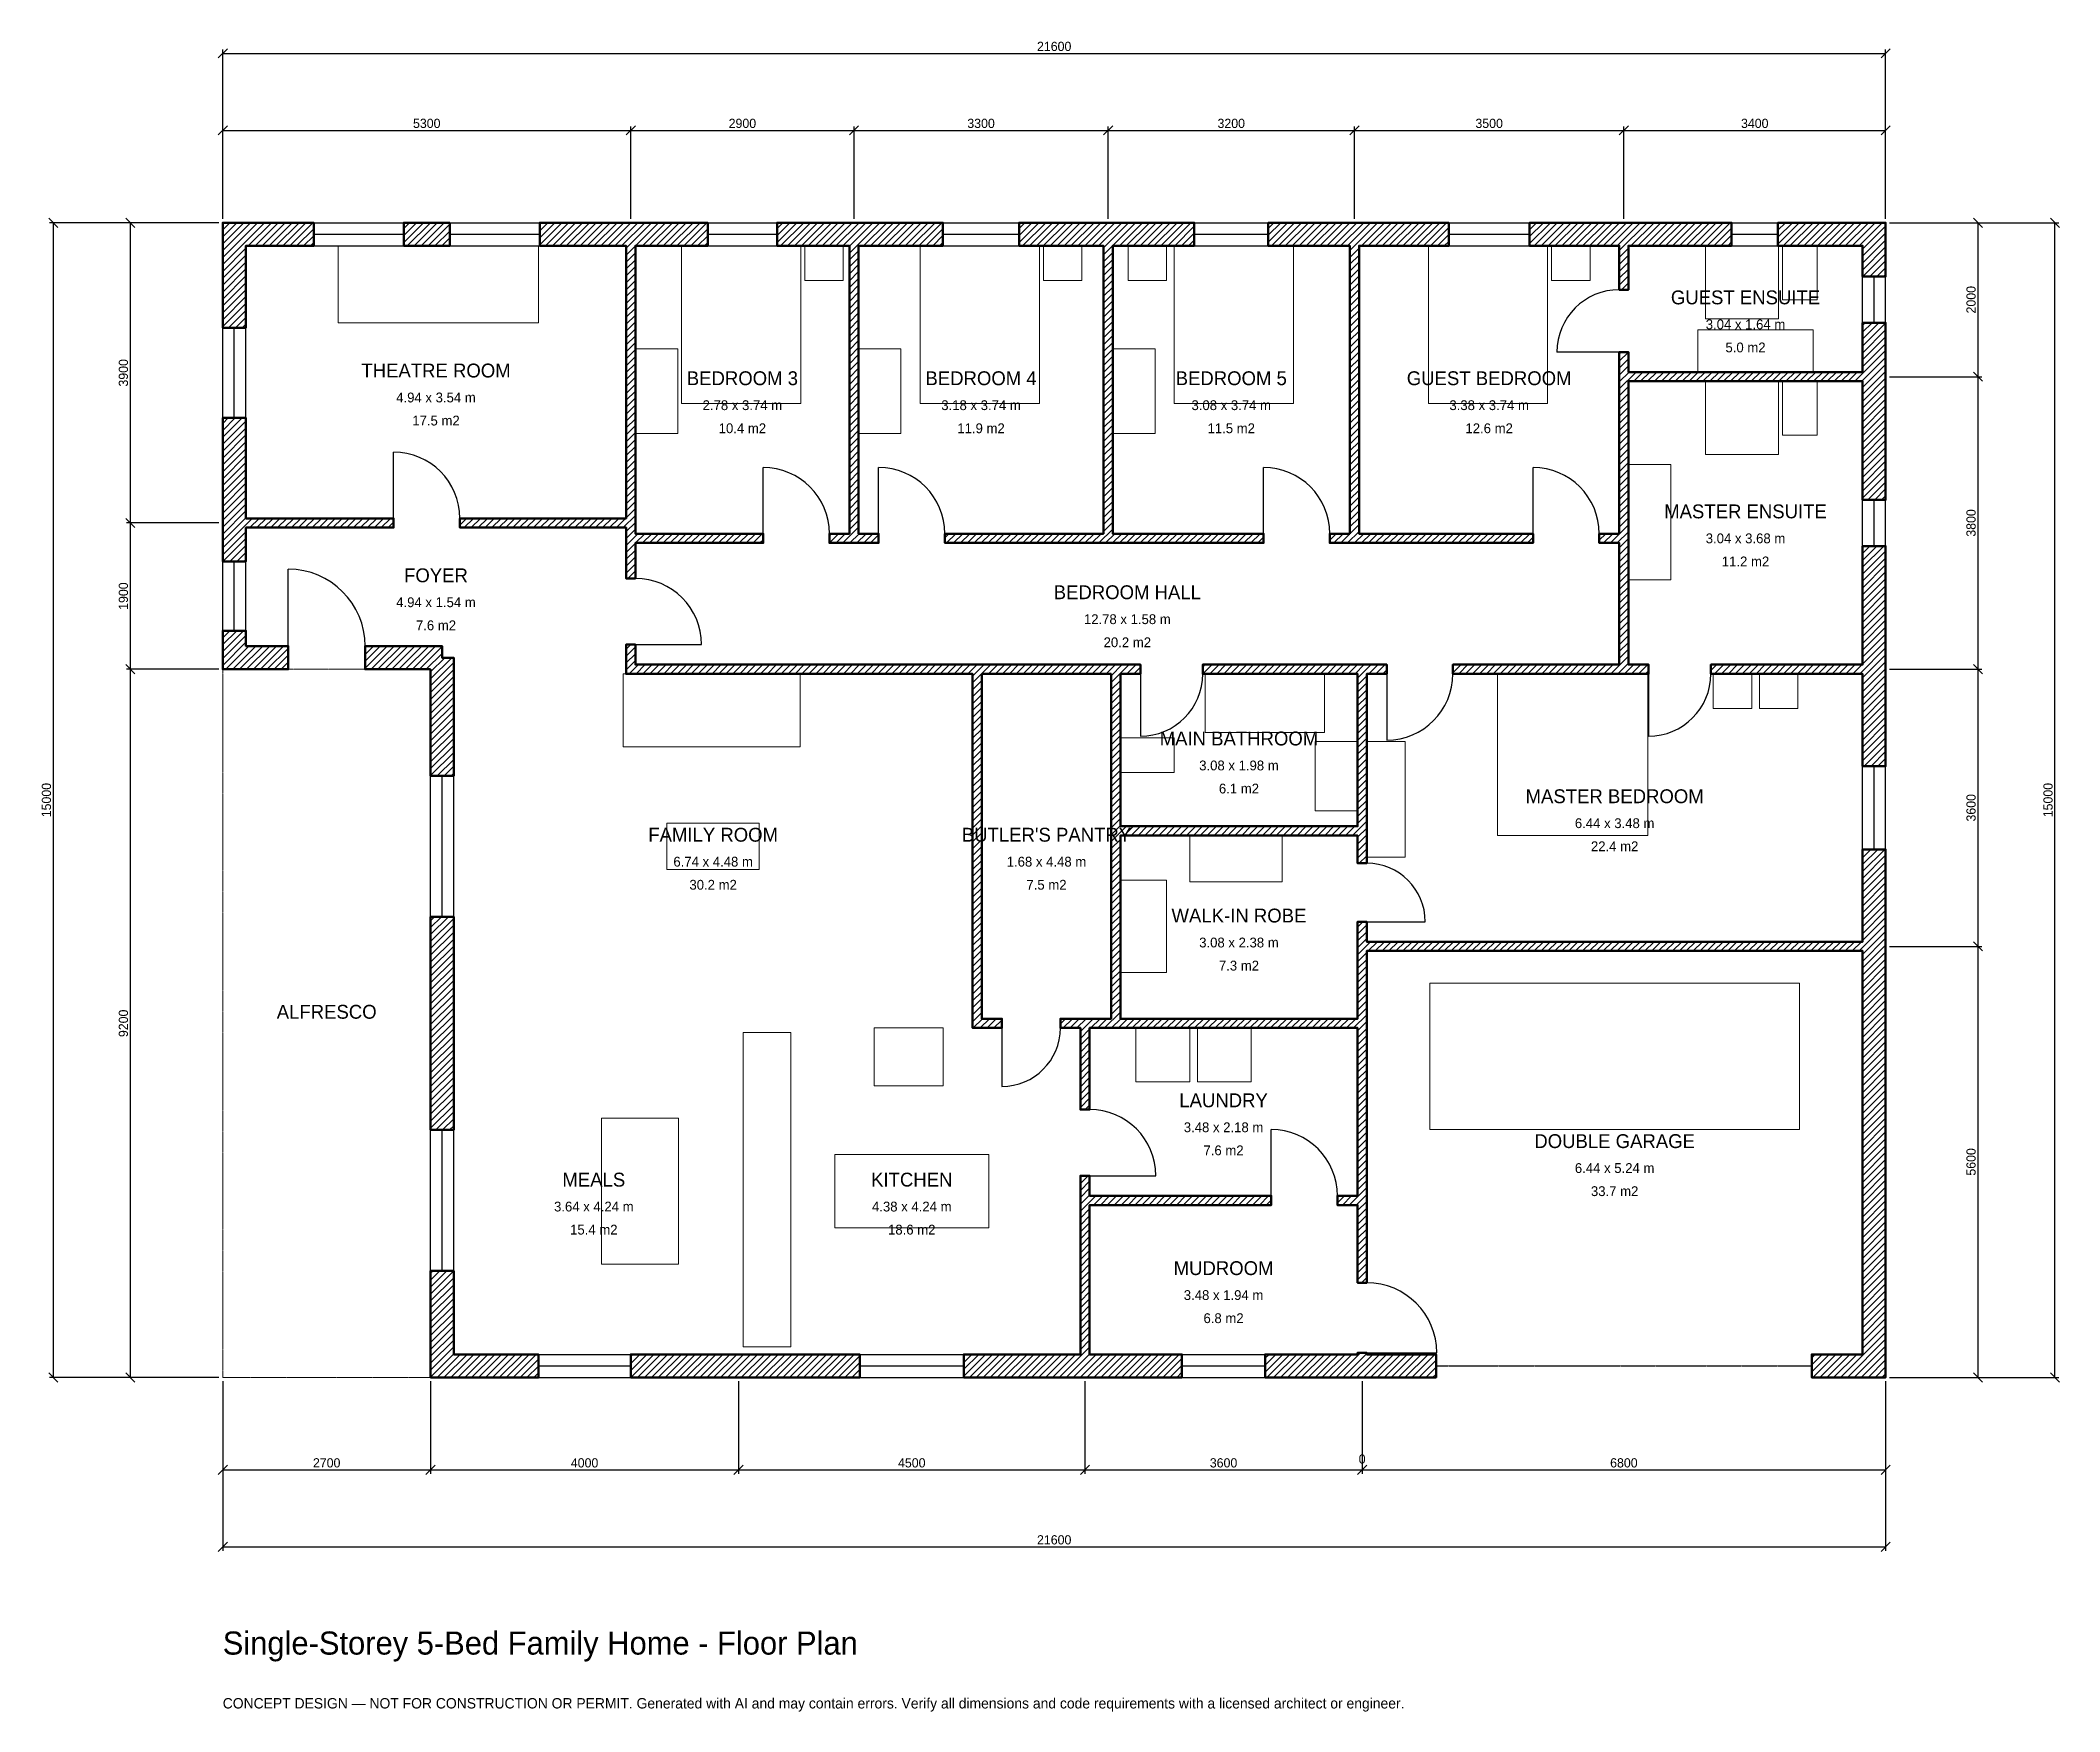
# Model space of a CAD drawing. Header units: millimetres. Extents: x -2369 to 23860, y -4341 to 17369.
import ezdxf
from ezdxf.enums import TextEntityAlignment as Align

# ---------------------------------------------------------------- set-up
doc = ezdxf.new("R2010")
doc.units = ezdxf.units.MM
doc.linetypes.add('DASHED', pattern=[1.524, 1.27, -0.254])
for name, color, linetype, lineweight in [('A-ANNO-DIMS', 1, 'Continuous', 13), ('A-ANNO-TEXT', 7, 'Continuous', 18), ('A-AREA-IDEN', 7, 'Continuous', 18), ('A-DOOR', 2, 'Continuous', 25), ('A-FLOR-FIXT', 9, 'Continuous', 13), ('A-FURN', 9, 'Continuous', 13), ('A-GLAZ', 4, 'Continuous', 25), ('A-SITE-PAVE', 8, 'Continuous', 13), ('A-WALL', 7, 'Continuous', 50), ('A-WALL-PATT', 8, 'Continuous', 13)]:
    doc.layers.add(name, color=color, linetype=linetype, lineweight=lineweight)
doc.dimstyles.new('PLAN', dxfattribs={"dimtxt": 120, "dimasz": 80, "dimexe": 50, "dimexo": 50, "dimgap": 30, "dimtad": 1, "dimdec": 0, "dimtsz": 60, "dimcen": 2.5, "dimclrd": 1, "dimclre": 1, "dimazin": 3, "dimtfac": 1, "dimtmove": 0, "dimatfit": 3})

msp = doc.modelspace()

# ---------------------------------------------------------------- hatches: boundary and pattern name
at = {"layer": 'A-WALL-PATT'}
h = msp.add_hatch(dxfattribs=at)
h.set_pattern_fill('ANSI31', color=8, scale=20)
h.paths.add_polyline_path([(11050, 0), (9625, 0), (9625, 300), (11050, 300), (11140, 300), (11140, 2240), (11140, 2360), (11140, 2620), (11260, 2620), (11260, 2360), (13620, 2360), (13620, 2240), (11260, 2240), (11260, 300), (11350, 300), (12460, 300), (12460, 0), (11350, 0), (11260, 0), (11260, -0.001), (11140, -0.001), (11140, 0), (11050, 0)])
h.paths.add_polyline_path([(6850, 0), (6550, 0), (5300, 0), (5300, 300), (6550, 300), (6850, 300), (8275, 300), (8275, 0), (6850, 0)])
h.paths.add_polyline_path([(3000, 0), (3000, -0.001), (2700, -0.001), (2700, 0), (2699.999, 0), (2699.999, 300), (2700, 300), (2700, 1385), (3000, 1385), (3000, 300), (4100, 300), (4100, 0), (3000, 0)])
h.paths.add_polyline_path([(2700, 4450), (2700, 4750), (2700, 5985), (3000, 5985), (3000, 4750), (3000, 4450), (3000, 3215), (2700, 3215), (2700, 4450)])
h.paths.add_polyline_path([(2700, 9200), (1850, 9200), (1850, 9500), (2850, 9500), (2850, 9350), (3000, 9350), (3000, 7815), (2700, 7815), (2700, 9200)])
h.paths.add_polyline_path([(300, 9200), (300, 9199.999), (0, 9199.999), (0, 9199.999), (0, 9200), (-0.001, 9200), (-0.001, 9500), (0, 9500), (0, 9700), (300, 9700), (300, 9500), (850, 9500), (850, 9200), (300, 9200)])
h.paths.add_polyline_path([(0, 10950), (0, 11040), (-0.001, 11040), (-0.001, 11160), (0, 11160), (0, 11250), (0, 12465), (300, 12465), (300, 11250), (300, 11160), (2220, 11160), (2220, 11040), (300, 11040), (300, 10950), (300, 10600), (0, 10600), (0, 10950)])
h.paths.add_polyline_path([(0, 14700), (-0.001, 14700), (-0.001, 15000), (0, 15000), (0, 15000.001), (0, 15000.001), (300, 15000.001), (300, 15000), (1181.667, 15000), (1181.667, 14700), (300, 14700), (300, 13635), (0, 13635), (0, 14700)])
h.paths.add_polyline_path([(2948.333, 15000), (2948.333, 14700), (2351.667, 14700), (2351.667, 15000), (2948.333, 15000)])
h.paths.add_polyline_path([(5150, 15000), (5240, 15000), (5240, 15000.001), (5360, 15000.001), (5360, 15000), (5450, 15000), (6300, 15000), (6300, 14700), (5450, 14700), (5360, 14700), (5360, 11160), (5360, 11040), (5360, 10960), (7020, 10960), (7020, 10840), (5360, 10840), (5360, 10380), (5240, 10380), (5240, 10840), (5240, 10840), (5240, 10960), (5240, 11040), (3080, 11040), (3080, 11160), (5240, 11160), (5240, 14700), (5150, 14700), (4118.333, 14700), (4118.333, 15000), (5150, 15000)])
h.paths.add_polyline_path([(8050, 15000), (8140, 15000), (8140, 15000.001), (8260, 15000.001), (8260, 15000), (8350, 15000), (9355, 15000), (9355, 14700), (8350, 14700), (8260, 14700), (8260, 10960), (8520, 10960), (8520, 10840), (8260, 10840), (8140, 10840), (7880, 10840), (7880, 10960), (8140, 10960), (8140, 14700), (8050, 14700), (7200, 14700), (7200, 15000), (8050, 15000)])
h.paths.add_polyline_path([(11350, 15000), (11440, 15000), (11440, 15000.001), (11560, 15000.001), (11560, 15000), (11650, 15000), (12620, 15000), (12620, 14700), (11650, 14700), (11560, 14700), (11560, 10960), (13520, 10960), (13520, 10840), (11560, 10840), (11440, 10840), (9380, 10840), (9380, 10960), (11440, 10960), (11440, 14700), (11350, 14700), (10345, 14700), (10345, 15000), (11350, 15000)])
h.paths.add_polyline_path([(14550, 15000), (14640, 15000), (14640, 15000.001), (14760, 15000.001), (14760, 15000), (14850, 15000), (15925, 15000), (15925, 14700), (14850, 14700), (14760, 14700), (14760, 10960), (17020, 10960), (17020, 10840), (14760, 10840), (14640, 10840), (14380, 10840), (14380, 10960), (14640, 10960), (14640, 14700), (14550, 14700), (13580, 14700), (13580, 15000), (14550, 15000)])
h.paths.add_polyline_path([(18050, 15000), (18140, 15000), (18140, 15000.001), (18260, 15000.001), (18260, 15000), (18350, 15000), (19600, 15000), (19600, 14700), (18350, 14700), (18260, 14700), (18260, 14130), (18140, 14130), (18140, 14700), (18050, 14700), (16975, 14700), (16975, 15000), (18050, 15000)])
h.paths.add_polyline_path([(21300, 15000), (21300, 15000.001), (21600, 15000.001), (21600, 15000), (21600.001, 15000), (21600.001, 14700), (21600, 14700), (21600, 14300), (21300, 14300), (21300, 14700), (20200, 14700), (20200, 15000), (21300, 15000)])
h.paths.add_polyline_path([(21600, 13150), (21600, 13060), (21600.001, 13060), (21600.001, 12940), (21600, 12940), (21600, 12850), (21600, 11400), (21300, 11400), (21300, 12850), (21300, 12940), (18260, 12940), (18260, 10960), (18260, 10840), (18260, 10840), (18260, 9260), (18520, 9260), (18520, 9140), (18260, 9140), (18140, 9140), (15980, 9140), (15980, 9260), (18140, 9260), (18140, 10840), (17880, 10840), (17880, 10960), (18140, 10960), (18140, 12940), (18140, 13060), (18140, 13320), (18260, 13320), (18260, 13060), (21300, 13060), (21300, 13150), (21300, 13700), (21600, 13700), (21600, 13150)])
h.paths.add_polyline_path([(21600, 9350), (21600, 9350), (21600, 9260), (21600.001, 9260), (21600.001, 9140), (21600, 9140), (21600, 7940), (21300, 7940), (21300, 9050), (21300, 9050), (21300, 9140), (19330, 9140), (19330, 9260), (21300, 9260), (21300, 10800), (21600, 10800), (21600, 9350)])
h.paths.add_polyline_path([(21600, 5750), (21600, 5660), (21600.001, 5660), (21600.001, 5540), (21600, 5540), (21600, 5450), (21600, 300), (21600.001, 300), (21600.001, 0), (21600, 0), (21600, -0.001), (21300, -0.001), (21300, 0), (20640, 0), (20640, 300), (21300, 300), (21300, 5450), (21300, 5540), (14860, 5540), (14860, 4540), (14860, 4540), (14860, 2360), (14860, 2240), (14860, 1230), (14740, 1230), (14740, 2240), (14480, 2240), (14480, 2360), (14740, 2360), (14740, 4540), (11660, 4540), (11540, 4540), (11540, 4540), (11260, 4540), (11260, 3480), (11140, 3480), (11140, 4540), (10880, 4540), (10880, 4660), (11140, 4660), (11260, 4660), (11540, 4660), (11540, 4660), (11540, 7040), (11540, 7040), (11540, 7160), (11540, 7160), (11540, 9140), (11540, 9140), (9860, 9140), (9860, 4660), (10120, 4660), (10120, 4540), (9860, 4540), (9740, 4540), (9740, 4660), (9740, 9140), (5360, 9140), (5240, 9140), (5240, 9260), (5240, 9520), (5360, 9520), (5360, 9260), (9740, 9260), (9860, 9260), (11540, 9260), (11540, 9260), (11660, 9260), (11920, 9260), (11920, 9140), (11660, 9140), (11660, 7160), (14740, 7160), (14740, 9140), (12730, 9140), (12730, 9260), (14740, 9260), (14860, 9260), (15120, 9260), (15120, 9140), (14860, 9140), (14860, 7160), (14860, 7040), (14860, 6680), (14740, 6680), (14740, 7040), (11660, 7040), (11660, 4660), (14740, 4660), (14740, 4660), (14740, 5540), (14740, 5660), (14740, 5920), (14860, 5920), (14860, 5660), (21300, 5660), (21300, 5750), (21300, 6860), (21600, 6860), (21600, 5750)])
h.paths.add_polyline_path([(14950, 0), (14860, 0), (14860, -0.001), (14740, -0.001), (14740, 0), (14650, 0), (13540, 0), (13540, 300), (14650, 300), (14740, 300), (14740, 320), (14860, 320), (14860, 300), (14950, 300), (15760, 300), (15760, 0), (14950, 0)])

# ---------------------------------------------------------------- linework, layer by layer
at = {"layer": 'A-DOOR'}
for p, q in [((18140, 13320), (17330, 13320)), ((2220, 11160), (2220, 12020)), ((7020, 10960), (7020, 11820)), ((8520, 10960), (8520, 11820)), ((13520, 10960), (13520, 11820)), ((17020, 10960), (17020, 11820)), ((850, 9500), (850, 10500)), ((5360, 9520), (6220, 9520)), ((11920, 9140), (11920, 8330)), ((15120, 9140), (15120, 8280)), ((18520, 9140), (18520, 8330)), ((14860, 5920), (15620, 5920)), ((10120, 4540), (10120, 3780)), ((13620, 2360), (13620, 3220)), ((11260, 2620), (12120, 2620)), ((14860, 320), (15770, 320))]:
    msp.add_line(p, q, dxfattribs=at)
at = {"layer": 'A-DOOR', "linetype": 'DASHED'}
msp.add_line((15760, 150), (20640, 150), dxfattribs=at)
at = {"layer": 'A-DOOR'}
for centre, radius, start, end in [((18140, 13320), 810, 90, 180), ((2220, 11160), 860, 0, 90), ((7020, 10960), 860, 0, 90), ((8520, 10960), 860, 0, 90), ((13520, 10960), 860, 0, 90), ((17020, 10960), 860, 0, 90), ((850, 9500), 1000, 0, 90), ((5360, 9520), 860, 0, 90), ((11920, 9140), 810, 270, 360), ((15120, 9140), 860, 270, 360), ((18520, 9140), 810, 270, 360), ((14860, 5920), 760, 0, 90), ((10120, 4540), 760, 270, 360), ((11260, 2620), 860, 0, 90), ((13620, 2360), 860, 0, 90), ((14860, 320), 910, 0, 90)]:
    msp.add_arc(centre, radius, start, end, dxfattribs=at)
at = {"layer": 'A-FLOR-FIXT'}
for points in [[(19260, 13750), (20210, 13750), (20210, 14700), (19260, 14700)], [(20260, 14000), (20710, 14000), (20710, 14700), (20260, 14700)], [(19160, 13060), (20660, 13060), (20660, 13610), (19160, 13610)], [(19260, 11990), (20210, 11990), (20210, 12940), (19260, 12940)], [(20260, 12240), (20710, 12240), (20710, 12940), (20260, 12940)], [(18260, 10360), (18810, 10360), (18810, 11860), (18260, 11860)], [(12760, 8380), (14310, 8380), (14310, 9140), (12760, 9140)], [(11660, 7860), (12360, 7860), (12360, 8310), (11660, 8310)], [(14190, 7360), (14740, 7360), (14740, 8260), (14190, 8260)], [(6760, 400), (7380, 400), (7380, 4480), (6760, 4480)], [(7950, 1945), (9950, 1945), (9950, 2895), (7950, 2895)]]:
    msp.add_lwpolyline(points, close=True, dxfattribs=at)
at = {"layer": 'A-FURN'}
for points in [[(1500, 13700), (4100, 13700), (4100, 14700), (1500, 14700)], [(5960, 12650), (7510, 12650), (7510, 14700), (5960, 14700)], [(7560, 14250), (8060, 14250), (8060, 14700), (7560, 14700)], [(9060, 12650), (10610, 12650), (10610, 14700), (9060, 14700)], [(10660, 14250), (11160, 14250), (11160, 14700), (10660, 14700)], [(11760, 14250), (12260, 14250), (12260, 14700), (11760, 14700)], [(12360, 12650), (13910, 12650), (13910, 14700), (12360, 14700)], [(15660, 12650), (17210, 12650), (17210, 14700), (15660, 14700)], [(17260, 14250), (17760, 14250), (17760, 14700), (17260, 14700)], [(5360, 12260), (5910, 12260), (5910, 13360), (5360, 13360)], [(8260, 12260), (8810, 12260), (8810, 13360), (8260, 13360)], [(11560, 12260), (12110, 12260), (12110, 13360), (11560, 13360)], [(5200, 8190), (7500, 8190), (7500, 9140), (5200, 9140)], [(16560, 7040), (18510, 7040), (18510, 9140), (16560, 9140)], [(19360, 8690), (19860, 8690), (19860, 9140), (19360, 9140)], [(19960, 8690), (20460, 8690), (20460, 9140), (19960, 9140)], [(14860, 6760), (15360, 6760), (15360, 8260), (14860, 8260)], [(5770, 6600), (6970, 6600), (6970, 7200), (5770, 7200)], [(12560, 6440), (13760, 6440), (13760, 7040), (12560, 7040)], [(11660, 5260), (12260, 5260), (12260, 6460), (11660, 6460)], [(15680, 3220), (20480, 3220), (20480, 5120), (15680, 5120)], [(8460, 3790), (9360, 3790), (9360, 4540), (8460, 4540)], [(11860, 3840), (12560, 3840), (12560, 4540), (11860, 4540)], [(12660, 3840), (13360, 3840), (13360, 4540), (12660, 4540)], [(4920, 1470), (5920, 1470), (5920, 3370), (4920, 3370)]]:
    msp.add_lwpolyline(points, close=True, dxfattribs=at)
at = {"layer": 'A-GLAZ'}
for p, q in [((1181.667, 15000), (2351.667, 15000)), ((2948.333, 15000), (4118.333, 15000)), ((6300, 15000), (7200, 15000)), ((9355, 15000), (10345, 15000)), ((12620, 15000), (13580, 15000)), ((15925, 15000), (16975, 15000)), ((19600, 15000), (20200, 15000)), ((1181.667, 14850), (2351.667, 14850)), ((1181.667, 14700), (2351.667, 14700)), ((2948.333, 14850), (4118.333, 14850)), ((2948.333, 14700), (4118.333, 14700)), ((6300, 14850), (7200, 14850)), ((6300, 14700), (7200, 14700)), ((9355, 14850), (10345, 14850)), ((9355, 14700), (10345, 14700)), ((12620, 14850), (13580, 14850)), ((12620, 14700), (13580, 14700)), ((15925, 14850), (16975, 14850)), ((15925, 14700), (16975, 14700)), ((19600, 14850), (20200, 14850)), ((19600, 14700), (20200, 14700)), ((21300, 13700), (21300, 14300)), ((21450, 13700), (21450, 14300)), ((21600, 13700), (21600, 14300)), ((0, 12465), (0, 13635)), ((150, 12465), (150, 13635)), ((300, 12465), (300, 13635)), ((21300, 10800), (21300, 11400)), ((21450, 10800), (21450, 11400)), ((21600, 10800), (21600, 11400)), ((0, 9700), (0, 10600)), ((150, 9700), (150, 10600)), ((300, 9700), (300, 10600)), ((21300, 6860), (21300, 7940)), ((21450, 6860), (21450, 7940)), ((21600, 6860), (21600, 7940)), ((2700, 5985), (2700, 7815)), ((2850, 5985), (2850, 7815)), ((3000, 5985), (3000, 7815)), ((2700, 1385), (2700, 3215)), ((2850, 1385), (2850, 3215)), ((3000, 1385), (3000, 3215)), ((4100, 300), (5300, 300)), ((8275, 300), (9625, 300)), ((12460, 300), (13540, 300)), ((4100, 150), (5300, 150)), ((4100, 0), (5300, 0)), ((8275, 150), (9625, 150)), ((8275, 0), (9625, 0)), ((12460, 150), (13540, 150)), ((12460, 0), (13540, 0))]:
    msp.add_line(p, q, dxfattribs=at)
at = {"layer": 'A-SITE-PAVE', "linetype": 'DASHED'}
msp.add_lwpolyline([(0, 0), (2700, 0), (2700, 9200), (0, 9200)], close=True, dxfattribs=at)
at = {"layer": 'A-WALL'}
for points in [[(0, 14700), (-0.001, 14700), (-0.001, 15000), (0, 15000), (0, 15000.001), (0, 15000.001), (300, 15000.001), (300, 15000), (1181.667, 15000), (1181.667, 14700), (300, 14700), (300, 13635), (0, 13635), (0, 14700)], [(2948.333, 15000), (2948.333, 14700), (2351.667, 14700), (2351.667, 15000), (2948.333, 15000)], [(5150, 15000), (5240, 15000), (5240, 15000.001), (5360, 15000.001), (5360, 15000), (5450, 15000), (6300, 15000), (6300, 14700), (5450, 14700), (5360, 14700), (5360, 11160), (5360, 11040), (5360, 10960), (7020, 10960), (7020, 10840), (5360, 10840), (5360, 10380), (5240, 10380), (5240, 10840), (5240, 10840), (5240, 10960), (5240, 11040), (3080, 11040), (3080, 11160), (5240, 11160), (5240, 14700), (5150, 14700), (4118.333, 14700), (4118.333, 15000), (5150, 15000)], [(8050, 15000), (8140, 15000), (8140, 15000.001), (8260, 15000.001), (8260, 15000), (8350, 15000), (9355, 15000), (9355, 14700), (8350, 14700), (8260, 14700), (8260, 10960), (8520, 10960), (8520, 10840), (8260, 10840), (8140, 10840), (7880, 10840), (7880, 10960), (8140, 10960), (8140, 14700), (8050, 14700), (7200, 14700), (7200, 15000), (8050, 15000)], [(11350, 15000), (11440, 15000), (11440, 15000.001), (11560, 15000.001), (11560, 15000), (11650, 15000), (12620, 15000), (12620, 14700), (11650, 14700), (11560, 14700), (11560, 10960), (13520, 10960), (13520, 10840), (11560, 10840), (11440, 10840), (9380, 10840), (9380, 10960), (11440, 10960), (11440, 14700), (11350, 14700), (10345, 14700), (10345, 15000), (11350, 15000)], [(14550, 15000), (14640, 15000), (14640, 15000.001), (14760, 15000.001), (14760, 15000), (14850, 15000), (15925, 15000), (15925, 14700), (14850, 14700), (14760, 14700), (14760, 10960), (17020, 10960), (17020, 10840), (14760, 10840), (14640, 10840), (14380, 10840), (14380, 10960), (14640, 10960), (14640, 14700), (14550, 14700), (13580, 14700), (13580, 15000), (14550, 15000)], [(18050, 15000), (18140, 15000), (18140, 15000.001), (18260, 15000.001), (18260, 15000), (18350, 15000), (19600, 15000), (19600, 14700), (18350, 14700), (18260, 14700), (18260, 14130), (18140, 14130), (18140, 14700), (18050, 14700), (16975, 14700), (16975, 15000), (18050, 15000)], [(21300, 15000), (21300, 15000.001), (21600, 15000.001), (21600, 15000), (21600.001, 15000), (21600.001, 14700), (21600, 14700), (21600, 14300), (21300, 14300), (21300, 14700), (20200, 14700), (20200, 15000), (21300, 15000)], [(21600, 13150), (21600, 13060), (21600.001, 13060), (21600.001, 12940), (21600, 12940), (21600, 12850), (21600, 11400), (21300, 11400), (21300, 12850), (21300, 12940), (18260, 12940), (18260, 10960), (18260, 10840), (18260, 10840), (18260, 9260), (18520, 9260), (18520, 9140), (18260, 9140), (18140, 9140), (15980, 9140), (15980, 9260), (18140, 9260), (18140, 10840), (17880, 10840), (17880, 10960), (18140, 10960), (18140, 12940), (18140, 13060), (18140, 13320), (18260, 13320), (18260, 13060), (21300, 13060), (21300, 13150), (21300, 13700), (21600, 13700), (21600, 13150)], [(0, 10950), (0, 11040), (-0.001, 11040), (-0.001, 11160), (0, 11160), (0, 11250), (0, 12465), (300, 12465), (300, 11250), (300, 11160), (2220, 11160), (2220, 11040), (300, 11040), (300, 10950), (300, 10600), (0, 10600), (0, 10950)], [(21600, 9350), (21600, 9350), (21600, 9260), (21600.001, 9260), (21600.001, 9140), (21600, 9140), (21600, 7940), (21300, 7940), (21300, 9050), (21300, 9050), (21300, 9140), (19330, 9140), (19330, 9260), (21300, 9260), (21300, 10800), (21600, 10800), (21600, 9350)], [(300, 9200), (300, 9199.999), (0, 9199.999), (0, 9199.999), (0, 9200), (-0.001, 9200), (-0.001, 9500), (0, 9500), (0, 9700), (300, 9700), (300, 9500), (850, 9500), (850, 9200), (300, 9200)], [(2700, 9200), (1850, 9200), (1850, 9500), (2850, 9500), (2850, 9350), (3000, 9350), (3000, 7815), (2700, 7815), (2700, 9200)], [(21600, 5750), (21600, 5660), (21600.001, 5660), (21600.001, 5540), (21600, 5540), (21600, 5450), (21600, 300), (21600.001, 300), (21600.001, 0), (21600, 0), (21600, -0.001), (21300, -0.001), (21300, 0), (20640, 0), (20640, 300), (21300, 300), (21300, 5450), (21300, 5540), (14860, 5540), (14860, 4540), (14860, 4540), (14860, 2360), (14860, 2240), (14860, 1230), (14740, 1230), (14740, 2240), (14480, 2240), (14480, 2360), (14740, 2360), (14740, 4540), (11660, 4540), (11540, 4540), (11540, 4540), (11260, 4540), (11260, 3480), (11140, 3480), (11140, 4540), (10880, 4540), (10880, 4660), (11140, 4660), (11260, 4660), (11540, 4660), (11540, 4660), (11540, 7040), (11540, 7040), (11540, 7160), (11540, 7160), (11540, 9140), (11540, 9140), (9860, 9140), (9860, 4660), (10120, 4660), (10120, 4540), (9860, 4540), (9740, 4540), (9740, 4660), (9740, 9140), (5360, 9140), (5240, 9140), (5240, 9260), (5240, 9520), (5360, 9520), (5360, 9260), (9740, 9260), (9860, 9260), (11540, 9260), (11540, 9260), (11660, 9260), (11920, 9260), (11920, 9140), (11660, 9140), (11660, 7160), (14740, 7160), (14740, 9140), (12730, 9140), (12730, 9260), (14740, 9260), (14860, 9260), (15120, 9260), (15120, 9140), (14860, 9140), (14860, 7160), (14860, 7040), (14860, 6680), (14740, 6680), (14740, 7040), (11660, 7040), (11660, 4660), (14740, 4660), (14740, 4660), (14740, 5540), (14740, 5660), (14740, 5920), (14860, 5920), (14860, 5660), (21300, 5660), (21300, 5750), (21300, 6860), (21600, 6860), (21600, 5750)], [(2700, 4450), (2700, 4750), (2700, 5985), (3000, 5985), (3000, 4750), (3000, 4450), (3000, 3215), (2700, 3215), (2700, 4450)], [(11050, 0), (9625, 0), (9625, 300), (11050, 300), (11140, 300), (11140, 2240), (11140, 2360), (11140, 2620), (11260, 2620), (11260, 2360), (13620, 2360), (13620, 2240), (11260, 2240), (11260, 300), (11350, 300), (12460, 300), (12460, 0), (11350, 0), (11260, 0), (11260, -0.001), (11140, -0.001), (11140, 0), (11050, 0)], [(3000, 0), (3000, -0.001), (2700, -0.001), (2700, 0), (2699.999, 0), (2699.999, 300), (2700, 300), (2700, 1385), (3000, 1385), (3000, 300), (4100, 300), (4100, 0), (3000, 0)], [(6850, 0), (6550, 0), (5300, 0), (5300, 300), (6550, 300), (6850, 300), (8275, 300), (8275, 0), (6850, 0)], [(14950, 0), (14860, 0), (14860, -0.001), (14740, -0.001), (14740, 0), (14650, 0), (13540, 0), (13540, 300), (14650, 300), (14740, 300), (14740, 320), (14860, 320), (14860, 300), (14950, 300), (15760, 300), (15760, 0), (14950, 0)]]:
    msp.add_lwpolyline(points, close=True, dxfattribs=at)

# ---------------------------------------------------------------- texts
at = {"layer": 'A-ANNO-TEXT'}
for s, height, p in [('Single-Storey 5-Bed Family Home - Floor Plan', 300, (0, -3600)), ('CONCEPT DESIGN — NOT FOR CONSTRUCTION OR PERMIT. Generated with AI and may contain errors. Verify all dimensions and code requirements with a licensed architect or engineer.', 135, (0, -4300))]:
    msp.add_text(s, height=height, dxfattribs=at).set_placement(p)
at = {"layer": 'A-AREA-IDEN'}
for s, height, p in [('GUEST ENSUITE', 180, (19780, 14030)), ('3.04 x 1.64 m', 127.5, (19780, 13680)), ('5.0 m2', 127.5, (19780, 13380)), ('THEATRE ROOM', 180, (2770, 13080)), ('BEDROOM 3', 180, (6750, 12980)), ('BEDROOM 4', 180, (9850, 12980)), ('BEDROOM 5', 180, (13100, 12980)), ('GUEST BEDROOM', 180, (16450, 12980)), ('4.94 x 3.54 m', 127.5, (2770, 12730)), ('2.78 x 3.74 m', 127.5, (6750, 12630)), ('3.18 x 3.74 m', 127.5, (9850, 12630)), ('3.08 x 3.74 m', 127.5, (13100, 12630)), ('3.38 x 3.74 m', 127.5, (16450, 12630)), ('17.5 m2', 127.5, (2770, 12430)), ('10.4 m2', 127.5, (6750, 12330)), ('11.9 m2', 127.5, (9850, 12330)), ('11.5 m2', 127.5, (13100, 12330)), ('12.6 m2', 127.5, (16450, 12330)), ('MASTER ENSUITE', 180, (19780, 11250)), ('3.04 x 3.68 m', 127.5, (19780, 10900)), ('FOYER', 180, (2770, 10420)), ('11.2 m2', 127.5, (19780, 10600)), ('BEDROOM HALL', 180, (11750, 10200)), ('4.94 x 1.54 m', 127.5, (2770, 10070)), ('7.6 m2', 127.5, (2770, 9770)), ('12.78 x 1.58 m', 127.5, (11750, 9850)), ('20.2 m2', 127.5, (11750, 9550)), ('MAIN BATHROOM', 180, (13200, 8300)), ('3.08 x 1.98 m', 127.5, (13200, 7950)), ('6.1 m2', 127.5, (13200, 7650)), ('MASTER BEDROOM', 180, (18080, 7550)), ('FAMILY ROOM', 180, (6370, 7050)), ("BUTLER'S PANTRY", 180, (10700, 7050)), ('6.44 x 3.48 m', 127.5, (18080, 7200)), ('22.4 m2', 127.5, (18080, 6900)), ('6.74 x 4.48 m', 127.5, (6370, 6700)), ('1.68 x 4.48 m', 127.5, (10700, 6700)), ('30.2 m2', 127.5, (6370, 6400)), ('7.5 m2', 127.5, (10700, 6400)), ('WALK-IN ROBE', 180, (13200, 6000)), ('3.08 x 2.38 m', 127.5, (13200, 5650)), ('7.3 m2', 127.5, (13200, 5350)), ('ALFRESCO', 180, (1350, 4750)), ('LAUNDRY', 180, (13000, 3600)), ('3.48 x 2.18 m', 127.5, (13000, 3250)), ('DOUBLE GARAGE', 180, (18080, 3070)), ('7.6 m2', 127.5, (13000, 2950)), ('MEALS', 180, (4820, 2570)), ('KITCHEN', 180, (8950, 2570)), ('6.44 x 5.24 m', 127.5, (18080, 2720)), ('33.7 m2', 127.5, (18080, 2420)), ('3.64 x 4.24 m', 127.5, (4820, 2220)), ('4.38 x 4.24 m', 127.5, (8950, 2220)), ('15.4 m2', 127.5, (4820, 1920)), ('18.6 m2', 127.5, (8950, 1920)), ('MUDROOM', 180, (13000, 1420)), ('3.48 x 1.94 m', 127.5, (13000, 1070)), ('6.8 m2', 127.5, (13000, 770))]:
    msp.add_text(s, height=height, dxfattribs=at).set_placement(p, align=Align.MIDDLE_CENTER)

# ---------------------------------------------------------------- dimensions: what is measured, and where the dimension line sits
at = {"layer": 'A-ANNO-DIMS'}
for base, p1, p2, text in [((0, 17200), (0, 15000), (21600, 15000), '21600'), ((0, 16200), (0, 15000), (5300, 15000), '5300'), ((5300, 16200), (5300, 15000), (8200, 15000), '2900'), ((8200, 16200), (8200, 15000), (11500, 15000), '3300'), ((11500, 16200), (11500, 15000), (14700, 15000), '3200'), ((14700, 16200), (14700, 15000), (18200, 15000), '3500'), ((18200, 16200), (18200, 15000), (21600, 15000), '3400'), ((0, -1200), (0, 0), (2700, 0), '2700'), ((0, -2200), (0, 0), (21600, 0), '21600'), ((2700, -1200), (2700, 0), (6700, 0), '4000'), ((6700, -1200), (6700, 0), (11200, 0), '4500'), ((11200, -1200), (11200, 0), (14800, 0), '3600'), ((14800, -1200), (14800, 0), (14800, 0), '0'), ((14800, -1200), (14800, 0), (21600, 0), '6800')]:
    msp.add_linear_dim(base=base, p1=p1, p2=p2, text=text, dimstyle='PLAN', dxfattribs=at).render()
for base, p1, p2, text in [((-2200, 0), (0, 0), (0, 15000), '15000'), ((-1200, 11100), (0, 11100), (0, 15000), '3900'), ((22800, 13000), (21600, 13000), (21600, 15000), '2000'), ((23800, 0), (21600, 0), (21600, 15000), '15000'), ((22800, 9200), (21600, 9200), (21600, 13000), '3800'), ((-1200, 9200), (0, 9200), (0, 11100), '1900'), ((-1200, 0), (0, 0), (0, 9200), '9200'), ((22800, 5600), (21600, 5600), (21600, 9200), '3600'), ((22800, 0), (21600, 0), (21600, 5600), '5600')]:
    msp.add_linear_dim(base=base, p1=p1, p2=p2, angle=90, text=text, dimstyle='PLAN', dxfattribs=at).render()

doc.saveas('drawing.dxf')
